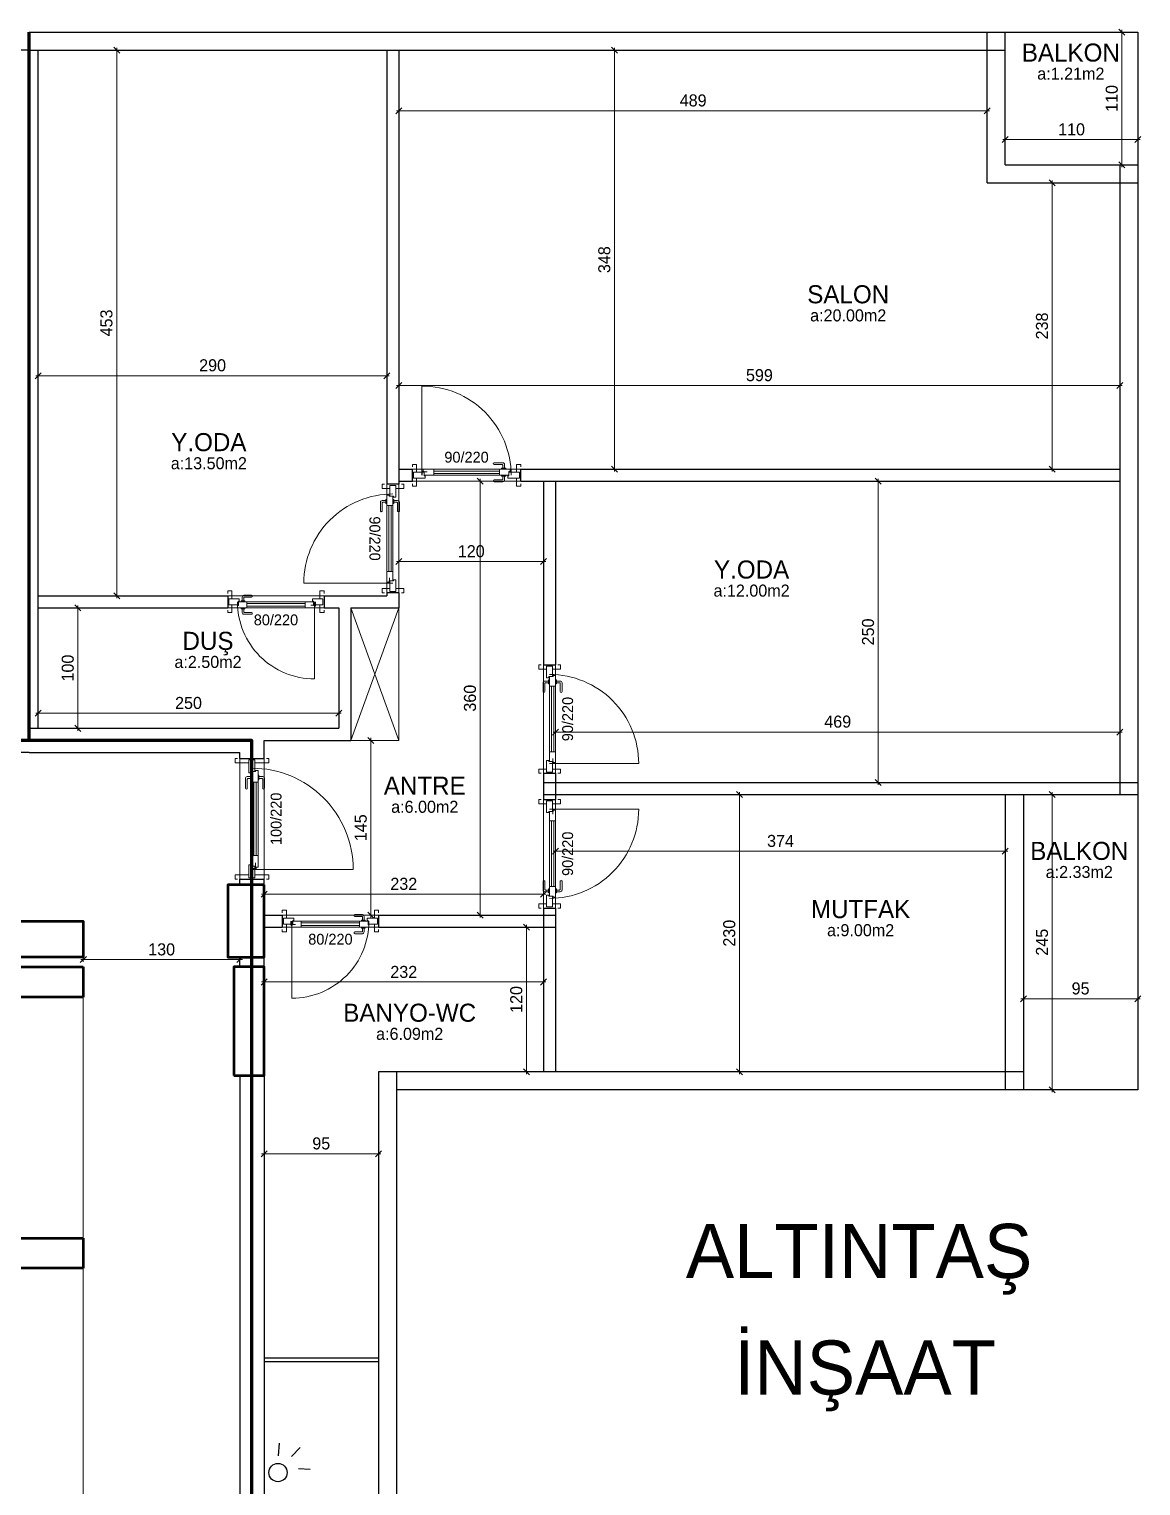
# Model space of a CAD drawing. Header units: centimetres. Extents: x 562865 to 1310255, y -148070 to 32737.
# Drawn here: x 614588 to 615511, y 18504 to 19713 of the extents above; entities that cross this region are included whole.
import ezdxf
from ezdxf.enums import TextEntityAlignment as Align

# ---------------------------------------------------------------- set-up
doc = ezdxf.new("R2010")
doc.units = ezdxf.units.CM
doc.header["$LTSCALE"] = 2.5
doc.layers.get('0').update_dxf_attribs({"color": 86})
for name, color, linetype in [('alan', 7, 'Continuous'), ('kapi-yazi', 7, 'Continuous'), ('mahal', 7, 'Continuous')]:
    doc.layers.add(name, color=color, linetype=linetype)
for name, color, linetype, lineweight in [('DUVAR', 4, 'Continuous', 30), ('duvar-kesim', 7, 'Continuous', 0), ('GÖRÜNÜŞLER', 96, 'Continuous', 25), ('iç ölçü', 106, 'Continuous', 18), ('kapi', 9, 'Continuous', 0), ('kolon', 1, 'Continuous', 53)]:
    doc.layers.add(name, color=color, linetype=linetype, lineweight=lineweight)
doc.styles.add('PINAR', font='comic.ttf')
doc.dimstyles.new('TEMİZ ÖLÇÜ', dxfattribs={"dimtxt": 10, "dimasz": 5, "dimexe": 1.8, "dimexo": 0.625, "dimgap": 3, "dimtad": 1, "dimdec": 0, "dimrnd": 0.5, "dimzin": 1, "dimdsep": 46, "dimtxsty": 'PINAR', "dimblk": 'OBLIQUE', "dimcen": 0.9, "dimdle": 2, "dimclrd": 256, "dimclre": 256, "dimclrt": 7, "dimadec": 0, "dimazin": 0, "dimtfac": 1, "dimtdec": 0, "dimtofl": 0, "dimtmove": 2, "dimatfit": 2, "dimfxl": 10, "dimfxlon": 1, "dimlwd": -1, "dimlwe": -1, "dimarcsym": 0})

# ---------------------------------------------------------------- blocks, each defined once
blk = doc.blocks.new('_Oblique')
at = {"color": 0, "linetype": 'ByBlock', "lineweight": -2}
blk.add_line((-0.5, -0.5), (0.5, 0.5), dxfattribs=at)
blk = doc.blocks.new('*D1100')
at = {"layer": 'Defpoints', "color": 0}
for p in [(614633.1, 18943), (614763.1, 18943), (614763.1, 18941.1)]:
    blk.add_point(p, dxfattribs=at)
at = {"layer": 'iç ölçü'}
for p, q in [((614631.1, 18941.1), (614765.1, 18941.1)), ((614633.1, 18942.4), (614633.1, 18939.3)), ((614763.1, 18942.4), (614763.1, 18939.3))]:
    blk.add_line(p, q, dxfattribs=at)
at = {"layer": 'iç ölçü', "linetype": 'ByBlock', "xscale": 5, "yscale": 5, "zscale": 5, "rotation": 180}
blk.add_blockref('_Oblique', (614633.1, 18941.1), dxfattribs=at)
at = {"layer": 'iç ölçü', "linetype": 'ByBlock', "xscale": 5, "yscale": 5, "zscale": 5}
blk.add_blockref('_Oblique', (614763.1, 18941.1), dxfattribs=at)
at = {"layer": 'iç ölçü', "color": 7, "insert": (614698.1, 18949.5), "char_height": 10, "attachment_point": 5, "style": 'PINAR'}
blk.add_mtext('130', dxfattribs=at)
blk = doc.blocks.new('fm-door1')
at = {"linetype": 'Continuous'}
for p, q in [((0, 25), (0, -25)), ((100, 25), (0, 25)), ((80, 32), (80, 0)), ((84, 28), (128, 28)), ((90, 50), (910, 50)), ((90, 50), (90, 30)), ((100, 30), (90, 30)), ((100, 30), (100, -5)), ((100, 30), (100, -5)), ((100, 0), (900, 0)), ((190, 50), (190, 0)), ((810, 50), (810, 0)), ((910, 30), (900, 30)), ((900, 30), (900, -5)), ((900, 25), (1000, 25)), ((910, 50), (910, 30)), ((1000, 25), (1000, -25)), ((110, -25), (0, -25)), ((100, -5), (110, -5)), ((110, -5), (100, -5)), ((110, -5), (110, -25)), ((110, -25), (110, -5)), ((890, -25), (890, -5)), ((890, -5), (900, -5)), ((890, -25), (1000, -25))]:
    blk.add_line(p, q, dxfattribs=at)
at = {"color": 8, "linetype": 'Continuous'}
for p, q in [((190, 35), (810, 35)), ((190, 15), (810, 15))]:
    blk.add_line(p, q, dxfattribs=at)
at = {"linetype": 'Continuous'}
for points in [[(858, 58), (858, 89, 0.414214), (842, 104), (759, 104, 1), (759, 89), (835, 89, -0.414214), (842, 81), (842, 58)], [(858, -8), (858, -39, -0.414214), (842, -54), (759, -54, -1), (759, -39), (835, -39, 0.414214), (842, -31), (842, -8)]]:
    blk.add_lwpolyline(points, format="xyb", dxfattribs=at)
for points in [[(869, 50), (869, 58), (831, 58), (831, 50)], [(869, 0), (869, -8), (831, -8), (831, 0)]]:
    blk.add_lwpolyline(points, dxfattribs=at)
blk.add_circle((84, 32), 4.26, dxfattribs=at)
blk = doc.blocks.new('*D1103')
at = {"layer": 'Defpoints', "color": 0}
for p in [(614885.1, 19453.5), (614595.6, 19450), (614885.1, 19425.6)]:
    blk.add_point(p, dxfattribs=at)
at = {"layer": 'iç ölçü'}
for p, q in [((614595.6, 19435.6), (614595.6, 19423.8)), ((614885.1, 19435.6), (614885.1, 19423.8)), ((614593.6, 19425.6), (614887.1, 19425.6))]:
    blk.add_line(p, q, dxfattribs=at)
at = {"layer": 'iç ölçü', "linetype": 'ByBlock', "xscale": 5, "yscale": 5, "zscale": 5, "rotation": 180}
blk.add_blockref('_Oblique', (614595.6, 19425.6), dxfattribs=at)
at = {"layer": 'iç ölçü', "linetype": 'ByBlock', "xscale": 5, "yscale": 5, "zscale": 5}
blk.add_blockref('_Oblique', (614885.1, 19425.6), dxfattribs=at)
at = {"layer": 'iç ölçü', "color": 7, "insert": (614740.4, 19434.2), "char_height": 10, "attachment_point": 5, "style": 'PINAR'}
blk.add_mtext('290', dxfattribs=at)
blk = doc.blocks.new('*D1104')
at = {"layer": 'Defpoints', "color": 0}
for p in [(614660.8, 19695.7), (614668.9, 19695.7), (614668.9, 19243)]:
    blk.add_point(p, dxfattribs=at)
at = {"layer": 'iç ölçü'}
for p, q in [((614668.3, 19695.7), (614659, 19695.7)), ((614660.8, 19241), (614660.8, 19697.7)), ((614668.3, 19243), (614659, 19243))]:
    blk.add_line(p, q, dxfattribs=at)
at = {"layer": 'iç ölçü', "linetype": 'ByBlock', "xscale": 5, "yscale": 5, "zscale": 5}
for p, rotation in [((614660.8, 19695.7), 90), ((614660.8, 19243), 270)]:
    blk.add_blockref('_Oblique', p, dxfattribs=dict(at, rotation=rotation))
at = {"layer": 'iç ölçü', "color": 7, "insert": (614652.3, 19469.4), "char_height": 10, "attachment_point": 5, "rotation": 90, "style": 'PINAR'}
blk.add_mtext('453', dxfattribs=at)
blk = doc.blocks.new('*D1105')
at = {"layer": 'Defpoints', "color": 0}
for p in [(615043.8, 19695.7), (615074.1, 19695.7), (615053.8, 19348)]:
    blk.add_point(p, dxfattribs=at)
at = {"layer": 'iç ölçü'}
for p, q in [((615064.1, 19695.7), (615075.9, 19695.7)), ((615074.1, 19346), (615074.1, 19697.7)), ((615064.1, 19348), (615075.9, 19348))]:
    blk.add_line(p, q, dxfattribs=at)
at = {"layer": 'iç ölçü', "linetype": 'ByBlock', "xscale": 5, "yscale": 5, "zscale": 5}
for p, rotation in [((615074.1, 19695.7), 90), ((615074.1, 19348), 270)]:
    blk.add_blockref('_Oblique', p, dxfattribs=dict(at, rotation=rotation))
at = {"layer": 'iç ölçü', "color": 7, "insert": (615065.6, 19521.9), "char_height": 10, "attachment_point": 5, "rotation": 90, "style": 'PINAR'}
blk.add_mtext('348', dxfattribs=at)
blk = doc.blocks.new('*D1106')
at = {"layer": 'Defpoints', "color": 0}
for p in [(614895.1, 19638.4), (615493.4, 19522.1), (615493.4, 19417.4)]:
    blk.add_point(p, dxfattribs=at)
at = {"layer": 'iç ölçü'}
for p, q in [((614895.1, 19427.4), (614895.1, 19415.6)), ((615493.4, 19427.4), (615493.4, 19415.6)), ((614893.1, 19417.4), (615495.4, 19417.4))]:
    blk.add_line(p, q, dxfattribs=at)
at = {"layer": 'iç ölçü', "linetype": 'ByBlock', "xscale": 5, "yscale": 5, "zscale": 5, "rotation": 180}
blk.add_blockref('_Oblique', (614895.1, 19417.4), dxfattribs=at)
at = {"layer": 'iç ölçü', "linetype": 'ByBlock', "xscale": 5, "yscale": 5, "zscale": 5}
blk.add_blockref('_Oblique', (615493.4, 19417.4), dxfattribs=at)
at = {"layer": 'iç ölçü', "color": 7, "insert": (615194.3, 19426), "char_height": 10, "attachment_point": 5, "style": 'PINAR'}
blk.add_mtext('599', dxfattribs=at)
blk = doc.blocks.new('*D1107')
at = {"layer": 'Defpoints', "color": 0}
for p in [(614895.1, 19645.4), (614895.1, 19638.4), (615383.4, 19632.6)]:
    blk.add_point(p, dxfattribs=at)
at = {"layer": 'iç ölçü'}
for p, q in [((615385.4, 19645.4), (614893.1, 19645.4)), ((614895.1, 19639.1), (614895.1, 19647.2)), ((615383.4, 19635.4), (615383.4, 19647.2))]:
    blk.add_line(p, q, dxfattribs=at)
at = {"layer": 'iç ölçü', "linetype": 'ByBlock', "xscale": 5, "yscale": 5, "zscale": 5, "rotation": 180}
blk.add_blockref('_Oblique', (614895.1, 19645.4), dxfattribs=at)
at = {"layer": 'iç ölçü', "linetype": 'ByBlock', "xscale": 5, "yscale": 5, "zscale": 5}
blk.add_blockref('_Oblique', (615383.4, 19645.4), dxfattribs=at)
at = {"layer": 'iç ölçü', "color": 7, "insert": (615139.3, 19654), "char_height": 10, "attachment_point": 5, "style": 'PINAR'}
blk.add_mtext('489', dxfattribs=at)
blk = doc.blocks.new('*D1108')
at = {"layer": 'Defpoints', "color": 0}
for p in [(615445.9, 19585.7), (615437.3, 19348), (615445.9, 19348)]:
    blk.add_point(p, dxfattribs=at)
at = {"layer": 'iç ölçü'}
for p, q in [((615445.3, 19585.7), (615435.5, 19585.7)), ((615437.3, 19587.7), (615437.3, 19346)), ((615445.3, 19348), (615435.5, 19348))]:
    blk.add_line(p, q, dxfattribs=at)
at = {"layer": 'iç ölçü', "linetype": 'ByBlock', "xscale": 5, "yscale": 5, "zscale": 5}
for p, rotation in [((615437.3, 19585.7), 90), ((615437.3, 19348), 270)]:
    blk.add_blockref('_Oblique', p, dxfattribs=dict(at, rotation=rotation))
at = {"layer": 'iç ölçü', "color": 7, "insert": (615428.9, 19466.9), "char_height": 10, "attachment_point": 5, "rotation": 90, "style": 'PINAR'}
blk.add_mtext('238', dxfattribs=at)
blk = doc.blocks.new('*D1109')
at = {"layer": 'Defpoints', "color": 0}
for p in [(615258, 19338), (615258, 19088), (615292.9, 19088)]:
    blk.add_point(p, dxfattribs=at)
at = {"layer": 'iç ölçü'}
for p, q in [((615282.9, 19338), (615294.7, 19338)), ((615292.9, 19340), (615292.9, 19086)), ((615282.9, 19088), (615294.7, 19088))]:
    blk.add_line(p, q, dxfattribs=at)
at = {"layer": 'iç ölçü', "linetype": 'ByBlock', "xscale": 5, "yscale": 5, "zscale": 5}
for p, rotation in [((615292.9, 19338), 90), ((615292.9, 19088), 270)]:
    blk.add_blockref('_Oblique', p, dxfattribs=dict(at, rotation=rotation))
at = {"layer": 'iç ölçü', "color": 7, "insert": (615284.5, 19213), "char_height": 10, "attachment_point": 5, "rotation": 90, "style": 'PINAR'}
blk.add_mtext('250', dxfattribs=at)
blk = doc.blocks.new('*D1110')
at = {"layer": 'Defpoints', "color": 0}
for p in [(615025.1, 19146.2), (615493.4, 19146.2), (615025.1, 19129.9)]:
    blk.add_point(p, dxfattribs=at)
at = {"layer": 'iç ölçü'}
for p, q in [((615025.1, 19139.9), (615025.1, 19128.1)), ((615493.4, 19139.9), (615493.4, 19128.1)), ((615495.4, 19129.9), (615023.1, 19129.9))]:
    blk.add_line(p, q, dxfattribs=at)
at = {"layer": 'iç ölçü', "linetype": 'ByBlock', "xscale": 5, "yscale": 5, "zscale": 5, "rotation": 180}
blk.add_blockref('_Oblique', (615025.1, 19129.9), dxfattribs=at)
at = {"layer": 'iç ölçü', "linetype": 'ByBlock', "xscale": 5, "yscale": 5, "zscale": 5}
blk.add_blockref('_Oblique', (615493.4, 19129.9), dxfattribs=at)
at = {"layer": 'iç ölçü', "color": 7, "insert": (615259.3, 19138.5), "char_height": 10, "attachment_point": 5, "style": 'PINAR'}
blk.add_mtext('469', dxfattribs=at)
blk = doc.blocks.new('*D1111')
at = {"layer": 'Defpoints', "color": 0}
for p in [(615162.5, 19078), (615162.5, 18848), (615177.7, 18848)]:
    blk.add_point(p, dxfattribs=at)
at = {"layer": 'iç ölçü'}
for p, q in [((615167.7, 19078), (615179.5, 19078)), ((615177.7, 19080), (615177.7, 18846)), ((615167.7, 18848), (615179.5, 18848))]:
    blk.add_line(p, q, dxfattribs=at)
at = {"layer": 'iç ölçü', "linetype": 'ByBlock', "xscale": 5, "yscale": 5, "zscale": 5}
for p, rotation in [((615177.7, 19078), 90), ((615177.7, 18848), 270)]:
    blk.add_blockref('_Oblique', p, dxfattribs=dict(at, rotation=rotation))
at = {"layer": 'iç ölçü', "color": 7, "insert": (615169.3, 18963), "char_height": 10, "attachment_point": 5, "rotation": 90, "style": 'PINAR'}
blk.add_mtext('230', dxfattribs=at)
blk = doc.blocks.new('*D1112')
at = {"layer": 'Defpoints', "color": 0}
for p in [(615025.1, 19034.5), (615025.1, 19031), (615398.4, 19034.5)]:
    blk.add_point(p, dxfattribs=at)
at = {"layer": 'iç ölçü'}
for p, q in [((615400.4, 19031), (615023.1, 19031)), ((615025.1, 19033.9), (615025.1, 19029.2)), ((615398.4, 19033.9), (615398.4, 19029.2))]:
    blk.add_line(p, q, dxfattribs=at)
at = {"layer": 'iç ölçü', "linetype": 'ByBlock', "xscale": 5, "yscale": 5, "zscale": 5, "rotation": 180}
blk.add_blockref('_Oblique', (615025.1, 19031), dxfattribs=at)
at = {"layer": 'iç ölçü', "linetype": 'ByBlock', "xscale": 5, "yscale": 5, "zscale": 5}
blk.add_blockref('_Oblique', (615398.4, 19031), dxfattribs=at)
at = {"layer": 'iç ölçü', "color": 7, "insert": (615211.8, 19039.5), "char_height": 10, "attachment_point": 5, "style": 'PINAR'}
blk.add_mtext('374', dxfattribs=at)
blk = doc.blocks.new('*D1113')
at = {"layer": 'Defpoints', "color": 0}
for p in [(615015.1, 19271.5), (614895.1, 19259.2), (615015.1, 19259.2)]:
    blk.add_point(p, dxfattribs=at)
at = {"layer": 'iç ölçü'}
for p, q in [((614893.1, 19271.5), (615017.1, 19271.5)), ((614895.1, 19261.5), (614895.1, 19273.3)), ((615015.1, 19261.5), (615015.1, 19273.3))]:
    blk.add_line(p, q, dxfattribs=at)
at = {"layer": 'iç ölçü', "linetype": 'ByBlock', "xscale": 5, "yscale": 5, "zscale": 5, "rotation": 180}
blk.add_blockref('_Oblique', (614895.1, 19271.5), dxfattribs=at)
at = {"layer": 'iç ölçü', "linetype": 'ByBlock', "xscale": 5, "yscale": 5, "zscale": 5}
blk.add_blockref('_Oblique', (615015.1, 19271.5), dxfattribs=at)
at = {"layer": 'iç ölçü', "color": 7, "insert": (614955.1, 19279.9), "char_height": 10, "attachment_point": 5, "style": 'PINAR'}
blk.add_mtext('120', dxfattribs=at)
blk = doc.blocks.new('*D1114')
at = {"layer": 'Defpoints', "color": 0}
for p in [(614925.5, 19338), (614925.5, 18978), (614962.6, 18978)]:
    blk.add_point(p, dxfattribs=at)
at = {"layer": 'iç ölçü'}
for p, q in [((614952.6, 19338), (614964.4, 19338)), ((614962.6, 19340), (614962.6, 18976)), ((614952.6, 18978), (614964.4, 18978))]:
    blk.add_line(p, q, dxfattribs=at)
at = {"layer": 'iç ölçü', "linetype": 'ByBlock', "xscale": 5, "yscale": 5, "zscale": 5}
for p, rotation in [((614962.6, 19338), 90), ((614962.6, 18978), 270)]:
    blk.add_blockref('_Oblique', p, dxfattribs=dict(at, rotation=rotation))
at = {"layer": 'iç ölçü', "color": 7, "insert": (614954.1, 19158), "char_height": 10, "attachment_point": 5, "rotation": 90, "style": 'PINAR'}
blk.add_mtext('360', dxfattribs=at)
blk = doc.blocks.new('*D1115')
at = {"layer": 'Defpoints', "color": 0}
for p in [(614997, 18968), (614997, 18848), (615000.9, 18848)]:
    blk.add_point(p, dxfattribs=at)
at = {"layer": 'iç ölçü'}
for p, q in [((614997.6, 18968), (615002.7, 18968)), ((615000.9, 18970), (615000.9, 18846)), ((614997.6, 18848), (615002.7, 18848))]:
    blk.add_line(p, q, dxfattribs=at)
at = {"layer": 'iç ölçü', "linetype": 'ByBlock', "xscale": 5, "yscale": 5, "zscale": 5}
for p, rotation in [((615000.9, 18968), 90), ((615000.9, 18848), 270)]:
    blk.add_blockref('_Oblique', p, dxfattribs=dict(at, rotation=rotation))
at = {"layer": 'iç ölçü', "color": 7, "insert": (614992.5, 18908), "char_height": 10, "attachment_point": 5, "rotation": 90, "style": 'PINAR'}
blk.add_mtext('120', dxfattribs=at)
blk = doc.blocks.new('*D1116')
at = {"layer": 'Defpoints', "color": 0}
for p in [(614839.1, 19123), (614839.1, 18978), (614871.8, 18978)]:
    blk.add_point(p, dxfattribs=at)
at = {"layer": 'iç ölçü'}
for p, q in [((614871.8, 19125), (614871.8, 18976)), ((614861.8, 19123), (614873.6, 19123)), ((614861.8, 18978), (614873.6, 18978))]:
    blk.add_line(p, q, dxfattribs=at)
at = {"layer": 'iç ölçü', "linetype": 'ByBlock', "xscale": 5, "yscale": 5, "zscale": 5}
for p, rotation in [((614871.8, 19123), 90), ((614871.8, 18978), 270)]:
    blk.add_blockref('_Oblique', p, dxfattribs=dict(at, rotation=rotation))
at = {"layer": 'iç ölçü', "color": 7, "insert": (614863.4, 19050.5), "char_height": 10, "attachment_point": 5, "rotation": 90, "style": 'PINAR'}
blk.add_mtext('145', dxfattribs=at)
blk = doc.blocks.new('*D1117')
at = {"layer": 'Defpoints', "color": 0}
for p in [(615398.4, 19655.7), (615508.4, 19655.7), (615508.4, 19621.6)]:
    blk.add_point(p, dxfattribs=at)
at = {"layer": 'iç ölçü'}
for p, q in [((615396.4, 19621.6), (615510.4, 19621.6)), ((615398.4, 19631.6), (615398.4, 19619.8)), ((615508.4, 19631.6), (615508.4, 19619.8))]:
    blk.add_line(p, q, dxfattribs=at)
at = {"layer": 'iç ölçü', "linetype": 'ByBlock', "xscale": 5, "yscale": 5, "zscale": 5, "rotation": 180}
blk.add_blockref('_Oblique', (615398.4, 19621.6), dxfattribs=at)
at = {"layer": 'iç ölçü', "linetype": 'ByBlock', "xscale": 5, "yscale": 5, "zscale": 5}
blk.add_blockref('_Oblique', (615508.4, 19621.6), dxfattribs=at)
at = {"layer": 'iç ölçü', "color": 7, "insert": (615453.4, 19630), "char_height": 10, "attachment_point": 5, "style": 'PINAR'}
blk.add_mtext('110', dxfattribs=at)
blk = doc.blocks.new('*D1118')
at = {"layer": 'Defpoints', "color": 0}
for p in [(615495.2, 19710.7), (615501.4, 19710.7), (615501.4, 19600.7)]:
    blk.add_point(p, dxfattribs=at)
at = {"layer": 'iç ölçü'}
for p, q in [((615500.8, 19710.7), (615493.4, 19710.7)), ((615495.2, 19598.7), (615495.2, 19712.7)), ((615500.8, 19600.7), (615493.4, 19600.7))]:
    blk.add_line(p, q, dxfattribs=at)
at = {"layer": 'iç ölçü', "linetype": 'ByBlock', "xscale": 5, "yscale": 5, "zscale": 5}
for p, rotation in [((615495.2, 19710.7), 90), ((615495.2, 19600.7), 270)]:
    blk.add_blockref('_Oblique', p, dxfattribs=dict(at, rotation=rotation))
at = {"layer": 'iç ölçü', "color": 7, "insert": (615486.8, 19655.7), "char_height": 10, "attachment_point": 5, "rotation": 90, "style": 'PINAR'}
blk.add_mtext('110', dxfattribs=at)
blk = doc.blocks.new('*D1119')
at = {"layer": 'Defpoints', "color": 0}
for p in [(615015.1, 19024.7), (615015.1, 18995.5), (614783.1, 18990.6)]:
    blk.add_point(p, dxfattribs=at)
at = {"layer": 'iç ölçü'}
for p, q in [((615015.1, 19005.5), (615015.1, 18993.7)), ((614781.1, 18995.5), (615017.1, 18995.5)), ((614783.1, 18991.2), (614783.1, 18997.3))]:
    blk.add_line(p, q, dxfattribs=at)
at = {"layer": 'iç ölçü', "linetype": 'ByBlock', "xscale": 5, "yscale": 5, "zscale": 5, "rotation": 180}
blk.add_blockref('_Oblique', (614783.1, 18995.5), dxfattribs=at)
at = {"layer": 'iç ölçü', "linetype": 'ByBlock', "xscale": 5, "yscale": 5, "zscale": 5}
blk.add_blockref('_Oblique', (615015.1, 18995.5), dxfattribs=at)
at = {"layer": 'iç ölçü', "color": 7, "insert": (614899.1, 19003.9), "char_height": 10, "attachment_point": 5, "style": 'PINAR'}
blk.add_mtext('232', dxfattribs=at)
blk = doc.blocks.new('*D1120')
at = {"layer": 'Defpoints', "color": 0}
for p in [(615413.4, 18915.4), (615508.4, 18915.4), (615508.4, 18908.6)]:
    blk.add_point(p, dxfattribs=at)
at = {"layer": 'iç ölçü'}
for p, q in [((615411.4, 18908.6), (615510.4, 18908.6)), ((615413.4, 18914.8), (615413.4, 18906.8)), ((615508.4, 18914.8), (615508.4, 18906.8))]:
    blk.add_line(p, q, dxfattribs=at)
at = {"layer": 'iç ölçü', "linetype": 'ByBlock', "xscale": 5, "yscale": 5, "zscale": 5, "rotation": 180}
blk.add_blockref('_Oblique', (615413.4, 18908.6), dxfattribs=at)
at = {"layer": 'iç ölçü', "linetype": 'ByBlock', "xscale": 5, "yscale": 5, "zscale": 5}
blk.add_blockref('_Oblique', (615508.4, 18908.6), dxfattribs=at)
at = {"layer": 'iç ölçü', "color": 7, "insert": (615460.9, 18917.1), "char_height": 10, "attachment_point": 5, "style": 'PINAR'}
blk.add_mtext('95', dxfattribs=at)
blk = doc.blocks.new('*D1121')
at = {"layer": 'Defpoints', "color": 0}
for p in [(615452.2, 19078), (615437.4, 18833), (615452.2, 18833)]:
    blk.add_point(p, dxfattribs=at)
at = {"layer": 'iç ölçü'}
for p, q in [((615447.4, 19078), (615435.6, 19078)), ((615437.4, 19080), (615437.4, 18831)), ((615447.4, 18833), (615435.6, 18833))]:
    blk.add_line(p, q, dxfattribs=at)
at = {"layer": 'iç ölçü', "linetype": 'ByBlock', "xscale": 5, "yscale": 5, "zscale": 5}
for p, rotation in [((615437.4, 19078), 90), ((615437.4, 18833), 270)]:
    blk.add_blockref('_Oblique', p, dxfattribs=dict(at, rotation=rotation))
at = {"layer": 'iç ölçü', "color": 7, "insert": (615428.9, 18955.5), "char_height": 10, "attachment_point": 5, "rotation": 90, "style": 'PINAR'}
blk.add_mtext('245', dxfattribs=at)
blk = doc.blocks.new('*D1122')
at = {"layer": 'Defpoints', "color": 0}
for p in [(614783.1, 18806.4), (614878.1, 18806.4), (614783.1, 18780)]:
    blk.add_point(p, dxfattribs=at)
at = {"layer": 'iç ölçü'}
for p, q in [((614783.1, 18790), (614783.1, 18778.2)), ((614878.1, 18790), (614878.1, 18778.2)), ((614880.1, 18780), (614781.1, 18780))]:
    blk.add_line(p, q, dxfattribs=at)
at = {"layer": 'iç ölçü', "linetype": 'ByBlock', "xscale": 5, "yscale": 5, "zscale": 5, "rotation": 180}
blk.add_blockref('_Oblique', (614783.1, 18780), dxfattribs=at)
at = {"layer": 'iç ölçü', "linetype": 'ByBlock', "xscale": 5, "yscale": 5, "zscale": 5}
blk.add_blockref('_Oblique', (614878.1, 18780), dxfattribs=at)
at = {"layer": 'iç ölçü', "color": 7, "insert": (614830.6, 18788.5), "char_height": 10, "attachment_point": 5, "style": 'PINAR'}
blk.add_mtext('95', dxfattribs=at)
blk = doc.blocks.new('*D1123')
at = {"layer": 'Defpoints', "color": 0}
for p in [(615015.1, 18922.5), (615015.1, 18900.2), (614783.1, 18890)]:
    blk.add_point(p, dxfattribs=at)
at = {"layer": 'iç ölçü'}
for p, q in [((614781.1, 18922.5), (615017.1, 18922.5)), ((614783.1, 18912.5), (614783.1, 18924.3)), ((615015.1, 18912.5), (615015.1, 18924.3))]:
    blk.add_line(p, q, dxfattribs=at)
at = {"layer": 'iç ölçü', "linetype": 'ByBlock', "xscale": 5, "yscale": 5, "zscale": 5, "rotation": 180}
blk.add_blockref('_Oblique', (614783.1, 18922.5), dxfattribs=at)
at = {"layer": 'iç ölçü', "linetype": 'ByBlock', "xscale": 5, "yscale": 5, "zscale": 5}
blk.add_blockref('_Oblique', (615015.1, 18922.5), dxfattribs=at)
at = {"layer": 'iç ölçü', "color": 7, "insert": (614899.1, 18930.8), "char_height": 10, "attachment_point": 5, "style": 'PINAR'}
blk.add_mtext('232', dxfattribs=at)
blk = doc.blocks.new('*D1146')
at = {"layer": 'Defpoints', "color": 0}
for p in [(614615.2, 19233), (614615.2, 19133), (614628.6, 19133)]:
    blk.add_point(p, dxfattribs=at)
at = {"layer": 'iç ölçü'}
for p, q in [((614618.6, 19233), (614630.4, 19233)), ((614628.6, 19235), (614628.6, 19131)), ((614618.6, 19133), (614630.4, 19133))]:
    blk.add_line(p, q, dxfattribs=at)
at = {"layer": 'iç ölçü', "linetype": 'ByBlock', "xscale": 5, "yscale": 5, "zscale": 5}
for p, rotation in [((614628.6, 19233), 90), ((614628.6, 19133), 270)]:
    blk.add_blockref('_Oblique', p, dxfattribs=dict(at, rotation=rotation))
at = {"layer": 'iç ölçü', "color": 7, "insert": (614620.2, 19183), "char_height": 10, "attachment_point": 5, "rotation": 90, "style": 'PINAR'}
blk.add_mtext('100', dxfattribs=at)
blk = doc.blocks.new('*D1147')
at = {"layer": 'Defpoints', "color": 0}
for p in [(614595.6, 19172.6), (614845.1, 19172.6), (614845.1, 19145.5)]:
    blk.add_point(p, dxfattribs=at)
at = {"layer": 'iç ölçü'}
for p, q in [((614595.6, 19155.5), (614595.6, 19143.7)), ((614845.1, 19155.5), (614845.1, 19143.7)), ((614593.6, 19145.5), (614847.1, 19145.5))]:
    blk.add_line(p, q, dxfattribs=at)
at = {"layer": 'iç ölçü', "linetype": 'ByBlock', "xscale": 5, "yscale": 5, "zscale": 5, "rotation": 180}
blk.add_blockref('_Oblique', (614595.6, 19145.5), dxfattribs=at)
at = {"layer": 'iç ölçü', "linetype": 'ByBlock', "xscale": 5, "yscale": 5, "zscale": 5}
blk.add_blockref('_Oblique', (614845.1, 19145.5), dxfattribs=at)
at = {"layer": 'iç ölçü', "color": 7, "insert": (614720.4, 19154), "char_height": 10, "attachment_point": 5, "style": 'PINAR'}
blk.add_mtext('250', dxfattribs=at)

msp = doc.modelspace()

# ---------------------------------------------------------------- linework, layer by layer
at = {"layer": 'DUVAR'}
for p, q in [((614588.1, 19710.7), (615508.4, 19710.7)), ((615383.4, 19585.7), (615383.4, 19710.7)), ((615398.4, 19600.7), (615398.4, 19710.7)), ((615508.4, 19710.7), (615508.4, 18833)), ((614588.1, 19695.7), (613777.8, 19695.7)), ((614588.1, 19695.7), (615398.4, 19695.7)), ((614595.6, 19133), (614595.6, 19695.7)), ((614885.1, 19695.7), (614885.1, 19335.5)), ((614895.1, 19695.7), (614895.1, 19335.5)), ((615398.4, 19600.7), (615508.4, 19600.7)), ((615493.4, 19600.7), (615493.4, 19078)), ((615383.4, 19585.7), (615508.4, 19585.7)), ((614895.1, 19348), (614906.2, 19348)), ((614906.2, 19338), (614906.2, 19348)), ((614996.2, 19348), (615493.4, 19348)), ((614996.2, 19338), (614996.2, 19348)), ((614895.1, 19335.5), (614885.1, 19335.5)), ((614895.1, 19338), (614906.2, 19338)), ((614996.2, 19338), (615493.4, 19338)), ((615015.1, 19338), (615015.1, 19185.7)), ((615025.1, 19338), (615025.1, 19185.7)), ((614885.1, 19245.5), (614885.1, 19243)), ((614895.1, 19245.5), (614885.1, 19245.5)), ((614895.1, 19245.5), (614895.1, 19233)), ((614595.6, 19243), (614753, 19243)), ((614595.6, 19233), (614753, 19233)), ((614753, 19243), (614753, 19233)), ((614833, 19243), (614885.1, 19243)), ((614833, 19243), (614833, 19233)), ((614833, 19233), (614845.1, 19233)), ((614845.1, 19233), (614845.1, 19133)), ((614855.1, 19233), (614895.1, 19233)), ((614855.1, 19233), (614855.1, 19123)), ((615015.1, 19185.7), (615025.1, 19185.7)), ((614588.1, 19133), (614783.1, 19133)), ((614783.1, 19133), (614845.1, 19133)), ((614588.1, 19113), (614413.1, 19113)), ((614588.1, 19113), (614763.1, 19113)), ((614763.1, 19107.9), (614763.1, 19113)), ((614783.1, 19107.9), (614783.1, 19123)), ((614783.1, 19123), (614855.1, 19123)), ((614763.1, 19107.9), (614783.1, 19107.9)), ((615015.1, 19095.7), (615015.1, 19073.9)), ((615015.1, 19095.7), (615025.1, 19095.7)), ((615015.1, 19088), (615508.4, 19088)), ((615025.1, 19095.7), (615025.1, 19073.9)), ((615015.1, 19078), (615508.4, 19078)), ((615398.4, 19078), (615398.4, 18833)), ((615413.4, 19078), (615413.4, 18833)), ((615015.1, 19073.9), (615025.1, 19073.9)), ((614763.1, 19003), (614763.1, 19007.9)), ((614763.1, 19007.9), (614783.1, 19007.9)), ((614783.1, 19003), (614783.1, 19007.9)), ((614783.1, 18935), (614783.1, 19005.5)), ((615015.1, 18983.9), (615015.1, 18848)), ((615015.1, 18983.9), (615025.1, 18983.9)), ((615025.1, 18983.9), (615025.1, 18848)), ((614783.1, 18978), (614798.2, 18978)), ((614783.1, 18968), (614798.2, 18968)), ((614798.2, 18978), (614798.2, 18968)), ((614878.2, 18978), (615025.1, 18978)), ((614878.2, 18978), (614878.2, 18968)), ((614878.2, 18968), (615025.1, 18968)), ((614763.1, 18935), (614763.1, 18943)), ((614878.1, 18848), (614878.1, 18138)), ((615413.4, 18848), (614878.1, 18848)), ((614893.1, 18848), (614893.1, 18493)), ((614763.1, 18845), (614763.1, 18141)), ((614783.1, 18845), (614783.1, 18141)), ((615508.4, 18833), (614893.1, 18833))]:
    msp.add_line(p, q, dxfattribs=at)
at = {"layer": 'duvar-kesim'}
for p, q in [((614906.2, 19348), (614996.2, 19348)), ((614885.1, 19245.5), (614885.1, 19335.5)), ((614895.1, 19245.5), (614895.1, 19335.5)), ((614906.2, 19338), (614996.2, 19338)), ((614833, 19243), (614753, 19243)), ((614833, 19233), (614753, 19233)), ((615015.1, 19095.7), (615015.1, 19185.7)), ((615025.1, 19095.7), (615025.1, 19185.7)), ((614763.1, 19007.9), (614763.1, 19107.9)), ((614783.1, 19007.9), (614783.1, 19107.9)), ((615015.1, 19073.9), (615015.1, 18983.9)), ((615025.1, 19073.9), (615025.1, 18983.9)), ((614798.2, 18978), (614878.2, 18978)), ((614798.2, 18968), (614878.2, 18968))]:
    msp.add_line(p, q, dxfattribs=at)
at = {"layer": 'GÖRÜNÜŞLER'}
for p, q in [((614783.1, 18610.5), (614878.1, 18610.5)), ((614783.1, 18607.5), (614878.1, 18607.5)), ((614795.2, 18529.4), (614796, 18539.9)), ((614805.9, 18528.7), (614813, 18536.2)), ((614811.6, 18518.8), (614821.3, 18518.2))]:
    msp.add_line(p, q, dxfattribs=at)
msp.add_circle((614794.7, 18515.4), 7.58, dxfattribs=at)
at = {"layer": 'iç ölçü'}
for p, q in [((614895.1, 19233), (614855.1, 19123)), ((614895.1, 19123), (614855.1, 19233)), ((614633.1, 18710), (614633.1, 18910)), ((614633.1, 18485), (614633.1, 18685))]:
    msp.add_line(p, q, dxfattribs=at)
msp.add_lwpolyline([(614855.1, 19123), (614895.1, 19123), (614895.1, 19233), (614855.1, 19233)], close=True, dxfattribs=at)
at = {"layer": 'kapi'}
for points in [[(614914.2, 19343), (614914.2, 19417, -0.414214), (614988.2, 19343, -0.414214)], [(614890.1, 19253.5), (614816.1, 19253.5, -0.414214), (614890.1, 19327.5, -0.414214)], [(614825, 19238), (614825, 19174, -0.414214), (614761, 19238, -0.414214)], [(615020.1, 19103.7), (615094.1, 19103.7, 0.414214), (615020.1, 19177.7, 0.414214)], [(614773.1, 19015.9), (614857.1, 19015.9, 0.414214), (614773.1, 19099.9, 0.414214)], [(615020.1, 19065.9), (615094.1, 19065.9, -0.414214), (615020.1, 18991.9, -0.414214)], [(614806.2, 18973), (614806.2, 18909, 0.414214), (614870.2, 18973, 0.414214)]]:
    msp.add_lwpolyline(points, format="xyb", dxfattribs=at)
for points in [[(614906.2, 19350), (614906.2, 19352), (614909.7, 19352), (614909.7, 19345.5)], [(614996.2, 19350), (614996.2, 19352), (614992.7, 19352), (614992.7, 19345.5)], [(614883.1, 19335.5), (614881.1, 19335.5), (614881.1, 19332), (614887.6, 19332)], [(614897.1, 19335.5), (614899.1, 19335.5), (614899.1, 19332), (614892.6, 19332)], [(614906.2, 19336), (614906.2, 19334), (614909.7, 19334), (614909.7, 19340.5)], [(614996.2, 19336), (614996.2, 19334), (614992.7, 19334), (614992.7, 19340.5)], [(614753, 19245), (614753, 19247), (614756.5, 19247), (614756.5, 19240.5)], [(614833, 19245), (614833, 19247), (614829.5, 19247), (614829.5, 19240.5)], [(614883.1, 19245.5), (614881.1, 19245.5), (614881.1, 19249), (614887.6, 19249)], [(614897.1, 19245.5), (614899.1, 19245.5), (614899.1, 19249), (614892.6, 19249)], [(614753, 19231), (614753, 19229), (614756.5, 19229), (614756.5, 19235.5)], [(614833, 19231), (614833, 19229), (614829.5, 19229), (614829.5, 19235.5)], [(615013.1, 19185.7), (615011.1, 19185.7), (615011.1, 19182.2), (615017.6, 19182.2)], [(615027.1, 19185.7), (615029.1, 19185.7), (615029.1, 19182.2), (615022.6, 19182.2)], [(614761.1, 19107.9), (614759.1, 19107.9), (614759.1, 19104.4), (614770.6, 19104.4)], [(614785.1, 19107.9), (614787.1, 19107.9), (614787.1, 19104.4), (614775.6, 19104.4)], [(615013.1, 19095.7), (615011.1, 19095.7), (615011.1, 19099.2), (615017.6, 19099.2)], [(615027.1, 19095.7), (615029.1, 19095.7), (615029.1, 19099.2), (615022.6, 19099.2)], [(615013.1, 19073.9), (615011.1, 19073.9), (615011.1, 19070.4), (615017.6, 19070.4)], [(615027.1, 19073.9), (615029.1, 19073.9), (615029.1, 19070.4), (615022.6, 19070.4)], [(614761.1, 19007.9), (614759.1, 19007.9), (614759.1, 19011.4), (614770.6, 19011.4)], [(614785.1, 19007.9), (614787.1, 19007.9), (614787.1, 19011.4), (614775.6, 19011.4)], [(614798.2, 18980), (614798.2, 18982), (614801.7, 18982), (614801.7, 18975.5)], [(614878.2, 18980), (614878.2, 18982), (614874.7, 18982), (614874.7, 18975.5)], [(615013.1, 18983.9), (615011.1, 18983.9), (615011.1, 18987.4), (615017.6, 18987.4)], [(615027.1, 18983.9), (615029.1, 18983.9), (615029.1, 18987.4), (615022.6, 18987.4)], [(614798.2, 18966), (614798.2, 18964), (614801.7, 18964), (614801.7, 18970.5)], [(614878.2, 18966), (614878.2, 18964), (614874.7, 18964), (614874.7, 18970.5)]]:
    msp.add_lwpolyline(points, dxfattribs=at)
at = {"layer": 'kolon', "color": 6, "lineweight": 100}
msp.add_line((614588.1, 19123), (614588.1, 19710.7), dxfattribs=at)
at = {"layer": 'kolon'}
for p, q in [((614393.1, 18935), (614633.1, 18935)), ((614633.1, 18935), (614633.1, 18910)), ((614633.1, 18910), (614418.1, 18910)), ((614418.1, 18710), (614633.1, 18710)), ((614633.1, 18710), (614633.1, 18685)), ((614633.1, 18685), (614418.1, 18685))]:
    msp.add_line(p, q, dxfattribs=at)
at = {"layer": 'kolon', "color": 6, "lineweight": 100}
msp.add_lwpolyline([(614403.1, 17863), (614773.1, 17863), (614773.1, 19123), (614403.1, 19123)], close=True, dxfattribs=at)
at = {"layer": 'kolon'}
for points in [[(614783.1, 19003), (614753.1, 19003), (614753.1, 18943), (614783.1, 18943)], [(614393.1, 18943), (614393.1, 18973), (614633.1, 18973), (614633.1, 18943)], [(614758.1, 18845), (614783.1, 18845), (614783.1, 18935), (614758.1, 18935)]]:
    msp.add_lwpolyline(points, close=True, dxfattribs=at)

# ---------------------------------------------------------------- block references
at = {"layer": 'kapi'}
for p, xscale, yscale, zscale in [((614907.2, 19343), 0.08799999999973807, 0.09999999999854481, 0.08800000000000001), ((614799.2, 18973), 0.07800000000133878, -0.09999999999854481, 0.07800000000000001)]:
    msp.add_blockref('fm-door1', p, dxfattribs=dict(at, xscale=xscale, yscale=yscale, zscale=zscale))
for p, xscale, yscale, zscale, rotation in [((614890.1, 19246.5), 0.08800000000337604, 0.09999999999854481, 0.08800000000000001, 90), ((614832, 19238), 0.07800000000133878, 0.09999999999854481, 0.07800000000000001, 180), ((615020.1, 19096.7), 0.08800000000337604, -0.09999999999854481, 0.08800000000000001, 90), ((614773.1, 19008.9), 0.09799999999813735, -0.09999999999854481, 0.098, 90), ((615020.1, 19072.9), 0.08800000000337604, 0.09999999999854481, 0.08800000000000001, 270)]:
    msp.add_blockref('fm-door1', p, dxfattribs=dict(at, xscale=xscale, yscale=yscale, zscale=zscale, rotation=rotation))

# ---------------------------------------------------------------- texts
at = {"layer": 'alan', "style": 'PINAR'}
for s, p in [('a:1.21m2', (615452.8, 19671.3)), ('a:20.00m2', (615268, 19470.7)), ('a:13.50m2', (614737.3, 19348)), ('a:12.00m2', (615187.8, 19242.3)), ('a:2.50m2', (614736.6, 19183.1)), ('a:6.00m2', (614916.5, 19062.9)), ('a:2.33m2', (615459.8, 19008.8)), ('a:9.00m2', (615278.3, 18960.5)), ('a:6.09m2', (614904, 18874.5))]:
    msp.add_text(s, height=10, dxfattribs=at).set_placement(p, align=Align.CENTER)
at = {"layer": 'kapi-yazi', "style": 'PINAR'}
for s, p in [('90/220', (614951.2, 19358)), ('80/220', (614838.2, 18958))]:
    msp.add_text(s, height=9, dxfattribs=at).set_placement(p, align=Align.MIDDLE_CENTER)
for s, rotation, p in [('90/220', 270, (614875.1, 19290.5)), ('80/220', 0, (614793, 19223)), ('90/220', 90, (615035.1, 19140.7)), ('100/220', 90, (614793.1, 19057.9)), ('90/220', 90, (615035.1, 19028.9))]:
    msp.add_text(s, height=9, rotation=rotation, dxfattribs=at).set_placement(p, align=Align.MIDDLE_CENTER)
at = {"layer": 'mahal', "style": 'PINAR'}
for s, height, p in [('BALKON', 15, (615452.8, 19686.3)), ('SALON', 15, (615268, 19485.7)), ('Y.ODA', 15, (614737.3, 19363)), ('Y.ODA', 15, (615187.8, 19257.3)), ('DUŞ', 15, (614736.6, 19198.1)), ('ANTRE', 15, (614916.5, 19077.9)), ('BALKON', 15, (615459.8, 19023.8)), ('MUTFAK', 15, (615278.3, 18975.5)), ('BANYO-WC', 15, (614904, 18889.5)), ('ALTINTAŞ', 45, (615277, 18676.8)), ('İNŞAAT ', 45, (615290.4, 18580))]:
    msp.add_text(s, height=height, dxfattribs=at).set_placement(p, align=Align.CENTER)

# ---------------------------------------------------------------- dimensions: what is measured, and where the dimension line sits
at = {"layer": 'iç ölçü'}
for base, p1, p2, picture, middle in [((615495.2, 19710.7), (615501.4, 19600.7), (615501.4, 19710.7), '*D1118', (615486.8, 19655.7)), ((614660.8, 19695.7), (614668.9, 19243), (614668.9, 19695.7), '*D1104', (614652.3, 19469.4)), ((615074.1, 19695.7), (615053.8, 19348), (615043.8, 19695.7), '*D1105', (615065.6, 19521.9)), ((615437.3, 19348), (615445.9, 19585.7), (615445.9, 19348), '*D1108', (615428.9, 19466.9)), ((614962.6, 18978), (614925.5, 19338), (614925.5, 18978), '*D1114', (614954.1, 19158)), ((615292.9, 19088), (615258, 19338), (615258, 19088), '*D1109', (615284.5, 19213)), ((614628.6, 19133), (614615.2, 19233), (614615.2, 19133), '*D1146', (614620.2, 19183)), ((614871.8, 18978), (614839.1, 19123), (614839.1, 18978), '*D1116', (614863.4, 19050.5)), ((615177.7, 18848), (615162.5, 19078), (615162.5, 18848), '*D1111', (615169.3, 18963)), ((615437.4, 18833), (615452.2, 19078), (615452.2, 18833), '*D1121', (615428.9, 18955.5)), ((615000.9, 18848), (614997, 18968), (614997, 18848), '*D1115', (614992.5, 18908))]:
    dim = msp.add_linear_dim(base=base, p1=p1, p2=p2, angle=90, dimstyle='TEMİZ ÖLÇÜ', override={"dimarcsym": 1}, dxfattribs=at)
    dim.commit()
    dim.dimension.update_dxf_attribs({"geometry": picture, "text_midpoint": middle})
for base, p1, p2, picture, middle in [((614895.1, 19645.4), (615383.4, 19632.6), (614895.1, 19638.4), '*D1107', (615139.3, 19654)), ((615508.4, 19621.6), (615398.4, 19655.7), (615508.4, 19655.7), '*D1117', (615453.4, 19630)), ((615493.4, 19417.4), (614895.1, 19638.4), (615493.4, 19522.1), '*D1106', (615194.3, 19426)), ((614885.11072, 19425.58435), (614595.6107, 19450.01481), (614885.11072, 19453.50466), '*D1103', (614740.36071, 19434.16622)), ((615015.1, 19271.5), (614895.1, 19259.2), (615015.1, 19259.2), '*D1113', (614955.1, 19279.9)), ((614845.11072, 19145.49942), (614595.6107, 19172.571), (614845.11072, 19172.571), '*D1147', (614720.36071, 19153.97303)), ((615025.1, 19129.9), (615493.4, 19146.2), (615025.1, 19146.2), '*D1110', (615259.3, 19138.5)), ((615025.1, 19031), (615398.4, 19034.5), (615025.1, 19034.5), '*D1112', (615211.8, 19039.5)), ((615015.1, 18995.5), (614783.1, 18990.6), (615015.1, 19024.7), '*D1119', (614899.1, 19003.9)), ((614763.1, 18941.1), (614633.1, 18943), (614763.1, 18943), '*D1100', (614698.1, 18949.5)), ((615015.1, 18922.5), (614783.1, 18890), (615015.1, 18900.2), '*D1123', (614899.1, 18930.8)), ((615508.4, 18908.6), (615413.4, 18915.4), (615508.4, 18915.4), '*D1120', (615460.9, 18917.1)), ((614783.1, 18780), (614878.1, 18806.4), (614783.1, 18806.4), '*D1122', (614830.6, 18788.5))]:
    dim = msp.add_linear_dim(base=base, p1=p1, p2=p2, dimstyle='TEMİZ ÖLÇÜ', override={"dimarcsym": 1}, dxfattribs=at)
    dim.commit()
    dim.dimension.update_dxf_attribs({"geometry": picture, "text_midpoint": middle})

doc.saveas('drawing.dxf')
